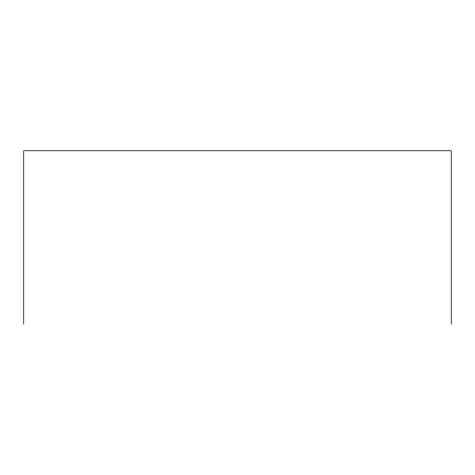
<?xml version="1.0" encoding="UTF-8"?>
<svg xmlns="http://www.w3.org/2000/svg" width="475" height="475" viewBox="0 0 475 475"><rect width="100%" height="100%" fill="white"/><g stroke="black" fill="none" stroke-linecap="round" stroke-linejoin="round"><path stroke-width="0.71" d="M451.25 324.229L451.25 150.771L23.75 150.771L23.75 324.229"/></g></svg>
